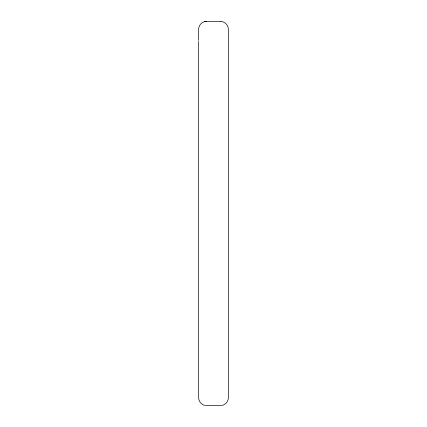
<?xml version="1.0" encoding="UTF-8"?>
<svg xmlns="http://www.w3.org/2000/svg" width="427" height="427" viewBox="0 0 427 427"><rect width="100%" height="100%" fill="white"/><g stroke="black" fill="none" stroke-linecap="round" stroke-linejoin="round"><path stroke-width="0.64" d="M204.165 21.74C200.936 22.764 198.608 25.972 198.63 29.356L198.63 40.421M204.469 21.649L220.241 21.35M204.528 21.633L206.636 21.35M221.613 405.554C225.403 404.999 228.418 401.471 228.37 397.644L228.37 29.356C228.45 25.076 224.645 21.27 220.364 21.35M221.047 405.618L205.953 405.618M205.387 405.554C201.597 404.999 198.582 401.471 198.63 397.644L198.63 41.478"/></g></svg>
